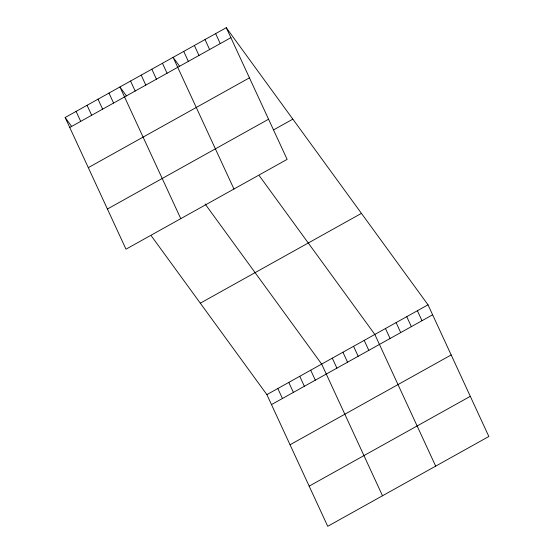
<?xml version="1.0" encoding="UTF-8"?>
<svg xmlns="http://www.w3.org/2000/svg" width="554" height="554" viewBox="0 0 554 554"><rect width="100%" height="100%" fill="white"/><g stroke="black" fill="none" stroke-linecap="round" stroke-linejoin="round"><path stroke-width="0.83" d="M226.274 27.7L287.124 159.379L125.987 249.189L65.143 117.51L226.274 27.7L428.013 304.811L488.857 436.49L327.726 526.3L266.876 394.621L151.311 235.872M69.749 127.482L230.886 37.672M88.308 167.64L249.445 77.837M107.428 209.024L268.565 119.214M273.711 129.816L292.851 119.145M200.306 303.17L361.443 213.366M266.876 394.621L428.013 304.811M271.488 404.593L432.626 314.79M290.047 444.758L451.178 354.948M309.167 486.135L470.298 396.332M179.621 66.286L173.104 57.339L233.947 189.018M259.272 175.701L374.836 334.45L435.686 466.129M126.444 95.925L119.927 86.971L180.77 218.65M205.118 203.997L321.666 364.089L382.509 495.768M65.143 117.51L71.66 126.457M417.377 310.739L421.989 320.711M406.747 316.666L411.352 326.638M396.11 322.594L400.715 332.566M385.473 328.522L390.085 338.494M364.207 340.378L368.812 350.35M215.644 33.628L220.25 43.6M353.57 346.305L358.175 356.277M205.008 39.556L209.613 49.528M342.933 352.233L347.545 362.205M194.371 45.483L198.983 55.455M332.296 358.161L336.908 368.133M183.734 51.411L188.346 61.383M310.704 370.19L315.316 380.169M162.467 63.267L167.073 73.239M299.749 376.298L304.361 386.276M151.831 69.188L156.443 79.167M288.793 382.405L293.398 392.377M141.201 75.115L145.806 85.094M277.838 388.513L282.443 398.485M130.564 81.043L135.169 91.015M108.972 93.079L113.577 103.051M98.016 99.187L102.622 109.159M87.054 105.295L91.666 115.267M76.099 111.402L80.704 121.374"/></g></svg>
